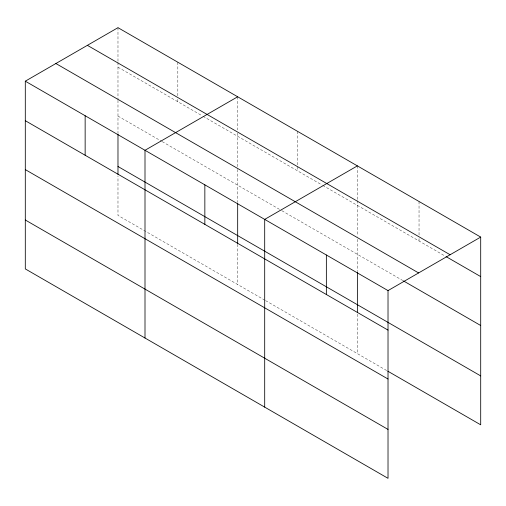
<?xml version="1.0" encoding="UTF-8"?>
<svg xmlns="http://www.w3.org/2000/svg" width="506" height="506" viewBox="0 0 506 506"><rect width="100%" height="100%" fill="white"/><g stroke="black" fill="none" stroke-linecap="round" stroke-linejoin="round"><path stroke-width="0.38" stroke-dasharray="2.53 1.9" d="M117.98 67.184L202.311 115.874M202.988 116.266L322.012 184.981M322.689 185.373L445.463 256.257M117.98 116.095L161.503 141.225M162.186 141.617L281.203 210.332M281.886 210.724L402.776 280.52M264.878 300.216L117.98 215.404L117.98 175.961M265.561 300.608L387.191 370.835M419.038 201.489L419.038 235.467M419.038 238.63L419.038 241.001M357.375 165.886L357.375 199.87M357.375 200.654L357.375 236.169M357.375 239.319L357.375 271.633M357.375 314.175L357.375 353.618M297.528 131.332L297.528 170.845M237.675 96.779L237.675 129.972M237.675 133.129L237.675 168.637M237.675 169.428L237.675 202.526M237.675 244.278L237.675 284.511M177.827 62.225L177.827 96.203M177.827 99.366L177.827 101.738M117.98 27.672L117.98 61.65M117.98 62.44L117.98 99.53M117.98 100.321L117.98 133.42"/><path stroke-width="0.76" d="M388.02 379.019L388.02 290.596L25.3 81.181L25.3 268.914L388.02 478.328L388.02 379.019L25.3 169.605M387.868 371.221L480.7 424.819L480.7 237.086L117.98 27.672L25.3 81.181M237.675 96.779L145.001 150.288L145.001 338.021M357.375 165.886L264.695 219.395L264.695 407.128M388.02 290.596L480.7 237.086M87.393 45.331L450.119 254.746M446.14 256.65L480.7 276.599M55.881 63.522L418.607 272.936M403.453 280.912L480.7 325.51M117.98 166.493L480.7 375.907M25.3 120.694L388.02 330.108M25.3 219.996L388.02 429.417M357.375 272.424L357.375 312.594M326.357 254.992L326.357 294.505M237.675 203.317L237.675 243.487M204.848 184.842L204.848 224.354M117.98 134.21L117.98 174.38M85.147 115.735L85.147 155.247"/></g></svg>
